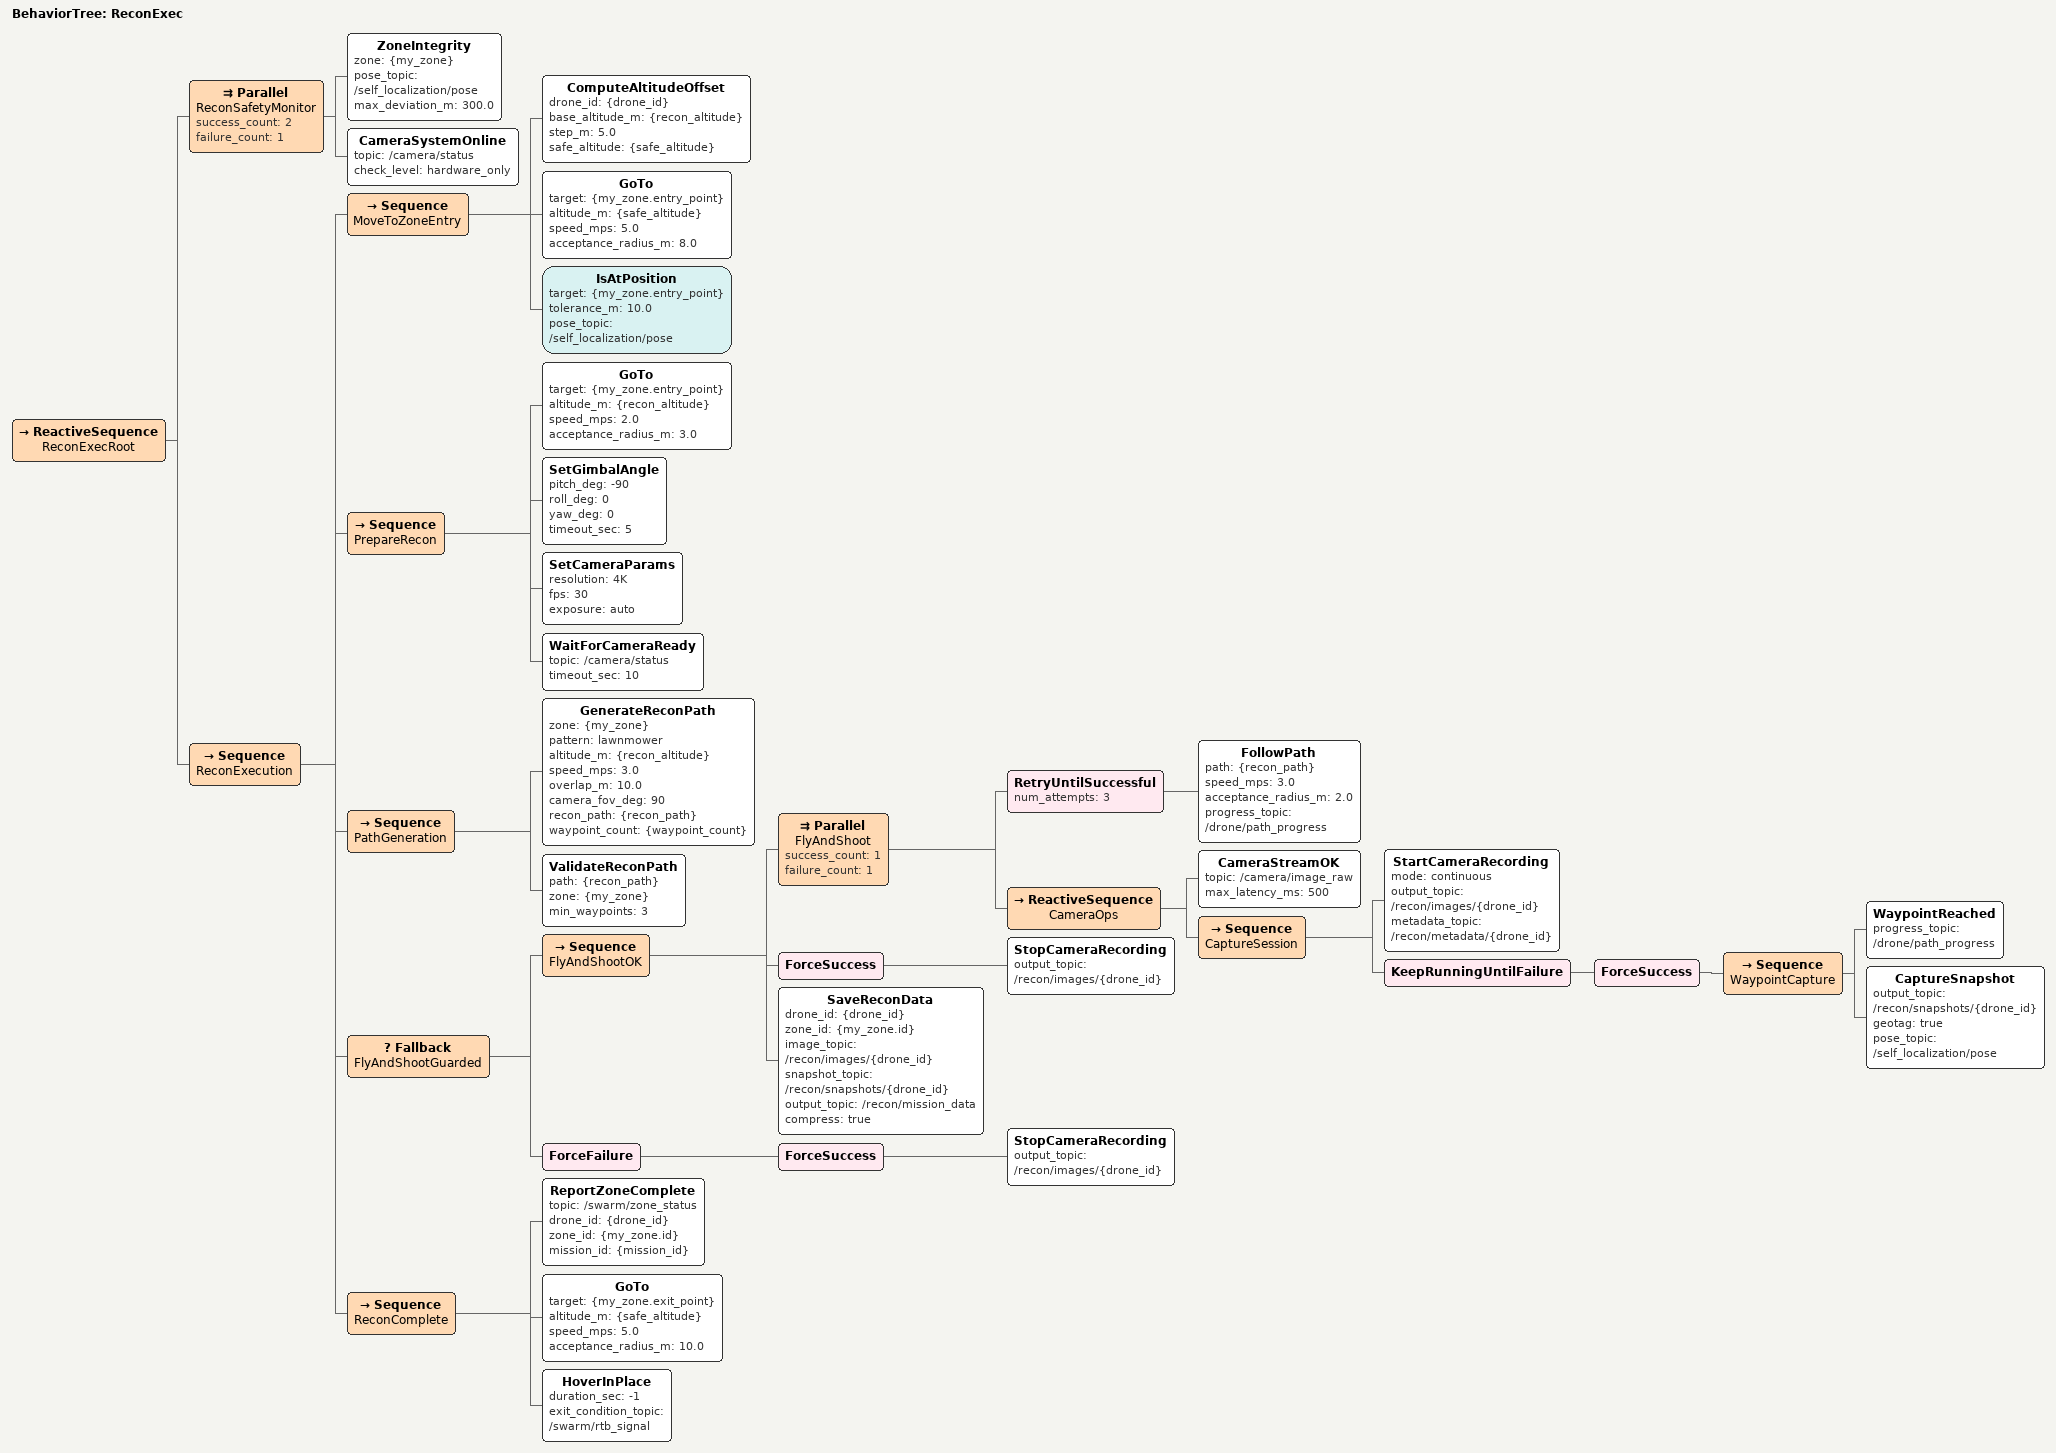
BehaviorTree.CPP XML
<?xml version="1.0" encoding="UTF-8"?>
<root BTCPP_format="4" main_tree_to_execute="ReconExec">

  <!-- ============================================================
       ReconExec
  ============================================================ -->
  <BehaviorTree ID="ReconExec">
    <ReactiveSequence name="ReconExecRoot">

      <!-- 정찰 임무 고유 안전 감시 (범용 조건은 상위에서 처리) -->
      <Parallel name="ReconSafetyMonitor"
                success_count="2"
                failure_count="1">

        <!--
          구역 무결성: my_zone 폴리곤이 유효하고
          현재 드론 위치가 구역 허용 범위 내에 있는지 확인.
          GPS 오류 / 구역 데이터 손상 감지.
        -->
        <ZoneIntegrity
          zone="{my_zone}"
          pose_topic="/self_localization/pose"
          max_deviation_m="300.0"/>

        <!--
          카메라 하드웨어 상태 감시.
          하드웨어 오류 시 정찰 자체가 무의미하므로
          임무 중단 조건으로 설정.
          소프트웨어/스트림 오류는 CameraOps 내부에서 처리.
        -->
        <CameraSystemOnline
          topic="/camera/status"
          check_level="hardware_only"/>

      </Parallel>

      <!-- =====================================================
           정찰 실행 본체 (5단계)
      ===================================================== -->
      <Sequence name="ReconExecution">

        <!-- ===================================================
             Step 1: 구역 진입점으로 이동
             드론 번호 기반 고도 오프셋 → 수직 분리 충돌 방지
        =================================================== -->
        <Sequence name="MoveToZoneEntry">

          <!--
            safe_altitude = recon_altitude + (drone_index × 5m).
            같은 공역에서 여러 드론이 동시에 이동할 때
            수직 간격 확보.
          -->
          <ComputeAltitudeOffset
            drone_id="{drone_id}"
            base_altitude_m="{recon_altitude}"
            step_m="5.0"
            safe_altitude="{safe_altitude}"/>

          <GoTo
            target="{my_zone.entry_point}"
            altitude_m="{safe_altitude}"
            speed_mps="5.0"
            acceptance_radius_m="8.0"/>

          <IsAtPosition
            target="{my_zone.entry_point}"
            tolerance_m="10.0"
            pose_topic="/self_localization/pose"/>

        </Sequence>

        <!-- ===================================================
             Step 2: 정찰 고도 조정 + 카메라 초기화
        =================================================== -->
        <Sequence name="PrepareRecon">

          <!-- 정찰 고도로 재조정 -->
          <GoTo
            target="{my_zone.entry_point}"
            altitude_m="{recon_altitude}"
            speed_mps="2.0"
            acceptance_radius_m="3.0"/>

          <!-- 짐벌 수직 하향 설정 -->
          <SetGimbalAngle
            pitch_deg="-90"
            roll_deg="0"
            yaw_deg="0"
            timeout_sec="5"/>

          <!-- 카메라 파라미터 설정 -->
          <SetCameraParams
            resolution="4K"
            fps="30"
            exposure="auto"/>

          <!-- 카메라 준비 확인 (최대 10초 대기) -->
          <WaitForCameraReady
            topic="/camera/status"
            timeout_sec="10"/>

        </Sequence>

        <!-- ===================================================
             Step 3: 정찰 경로 생성 및 유효성 검증
        =================================================== -->
        <Sequence name="PathGeneration">

          <!--
            lawnmower(잔디깎기) 패턴:
            카메라 FOV와 overlap_m으로 커버리지 100% 보장.
            wind_direction 파라미터는 추후 추가 가능.
          -->
          <GenerateReconPath
            zone="{my_zone}"
            pattern="lawnmower"
            altitude_m="{recon_altitude}"
            speed_mps="3.0"
            overlap_m="10.0"
            camera_fov_deg="90"
            recon_path="{recon_path}"
            waypoint_count="{waypoint_count}"/>

          <!--
            경로 유효성: 웨이포인트 수 3개 미만이거나
            구역 바운더리 외부 점이 있으면 FAILURE.
          -->
          <ValidateReconPath
            path="{recon_path}"
            zone="{my_zone}"
            min_waypoints="3"/>

        </Sequence>

        <Fallback name="FlyAndShootGuarded">

          <!-- (정상) 비행 완료 → 촬영 halt → 정지 + 저장 -->
          <Sequence name="FlyAndShootOK">

            <Parallel name="FlyAndShoot"
                      success_count="1"
                      failure_count="1">

              <!-- 4-A: 경로 비행 (일시적 GPS/바람 이탈 시 3회 재시도) -->
              <RetryUntilSuccessful num_attempts="3">
                <FollowPath
                  path="{recon_path}"
                  speed_mps="3.0"
                  acceptance_radius_m="2.0"
                  progress_topic="/drone/path_progress"/>
              </RetryUntilSuccessful>

              <!-- 4-B: 카메라 촬영 -->
              <ReactiveSequence name="CameraOps">

                <CameraStreamOK
                  topic="/camera/image_raw"
                  max_latency_ms="500"/>

                <Sequence name="CaptureSession">

                  <!-- 연속 촬영 시작 (스트림 정상 확인 후 1회) -->
                  <StartCameraRecording
                    mode="continuous"
                    output_topic="/recon/images/{drone_id}"
                    metadata_topic="/recon/metadata/{drone_id}"/>

                  <KeepRunningUntilFailure>
                    <ForceSuccess>
                      <Sequence name="WaypointCapture">
                        <WaypointReached
                          progress_topic="/drone/path_progress"/>
                        <CaptureSnapshot
                          output_topic="/recon/snapshots/{drone_id}"
                          geotag="true"
                          pose_topic="/self_localization/pose"/>
                      </Sequence>
                    </ForceSuccess>
                  </KeepRunningUntilFailure>

                </Sequence>
              </ReactiveSequence>

            </Parallel>

            <ForceSuccess>
              <StopCameraRecording
                output_topic="/recon/images/{drone_id}"/>
            </ForceSuccess>

            <SaveReconData
              drone_id="{drone_id}"
              zone_id="{my_zone.id}"
              image_topic="/recon/images/{drone_id}"
              snapshot_topic="/recon/snapshots/{drone_id}"
              output_topic="/recon/mission_data"
              compress="true"/>

          </Sequence>

          <ForceFailure>
            <ForceSuccess>
              <StopCameraRecording
                output_topic="/recon/images/{drone_id}"/>
            </ForceSuccess>
          </ForceFailure>

        </Fallback>

        <!-- ===================================================
             Step 5: 완료 보고 + 집결점 대기
        =================================================== -->
        <Sequence name="ReconComplete">

          <!-- 완료 보고: 리더에게 구역 완료 전송 -->
          <ReportZoneComplete
            topic="/swarm/zone_status"
            drone_id="{drone_id}"
            zone_id="{my_zone.id}"
            mission_id="{mission_id}"/>

          <!--
            완료 동기화: 리더는 전체 집계, 팔로워는 신호 대기.
            상위 recon_mission_v4의 CompletionMonitor와 중복되므로
            여기서는 집결점 이동만 담당.
          -->
          <GoTo
            target="{my_zone.exit_point}"
            altitude_m="{safe_altitude}"
            speed_mps="5.0"
            acceptance_radius_m="10.0"/>

          <!--
            집결점에서 호버: RTB 시작 신호 대기.
            exit_condition_topic에 신호가 오면 종료.
          -->
          <HoverInPlace
            duration_sec="-1"
            exit_condition_topic="/swarm/rtb_signal"/>

        </Sequence>

      </Sequence>
    </ReactiveSequence>
  </BehaviorTree>

</root>
